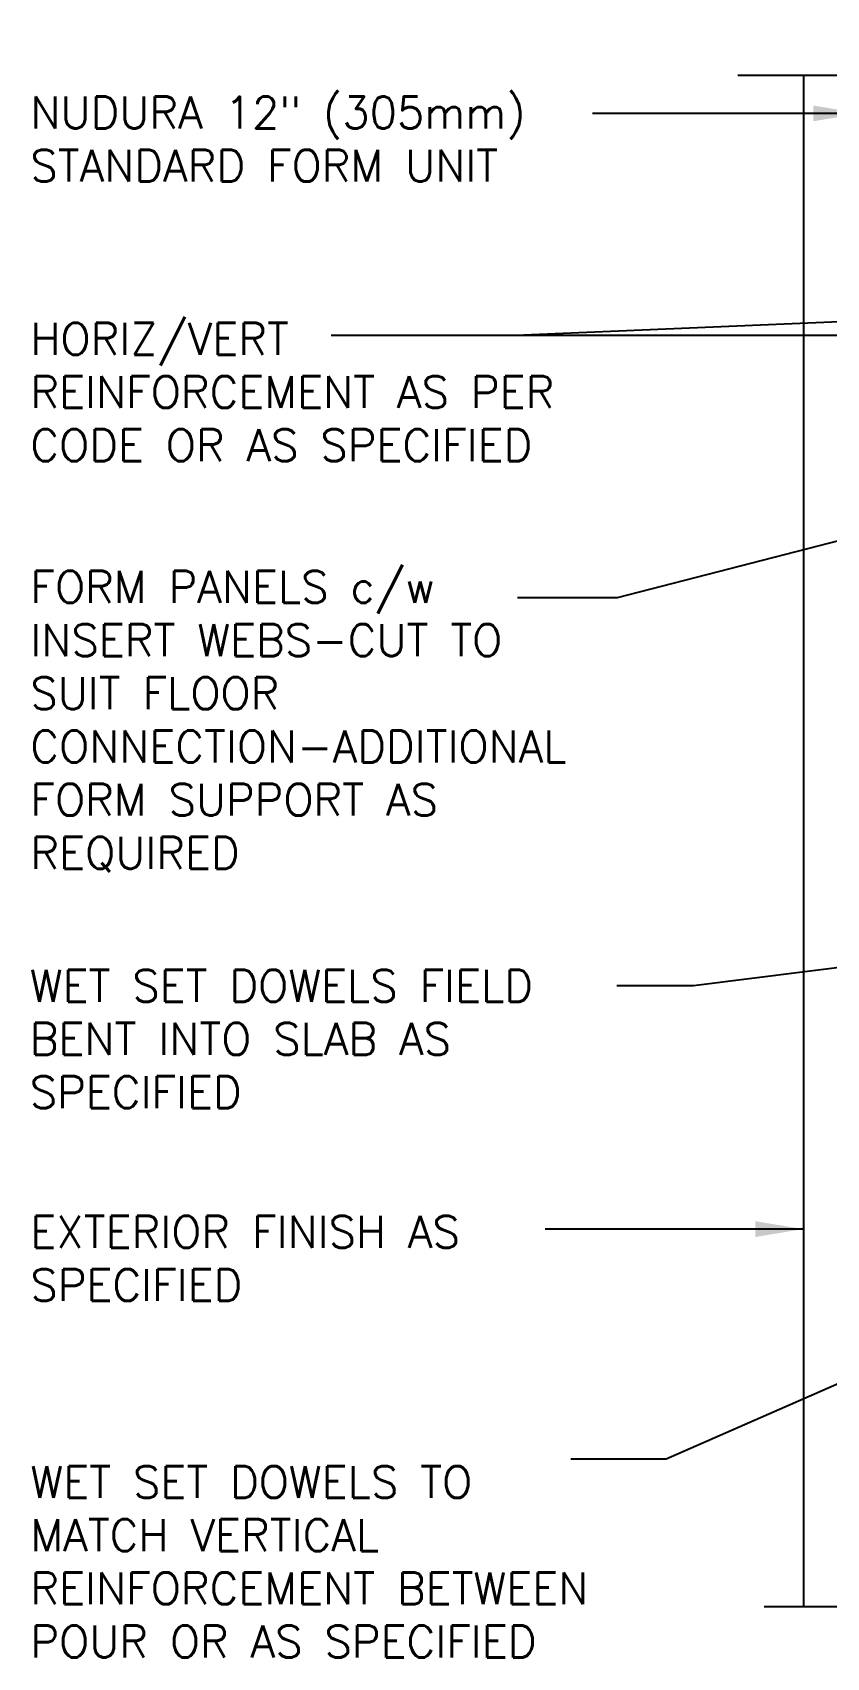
# Model space of a CAD drawing. Header units: inches. Extents: x 434 to 489.4, y 108.8 to 172.4.
# Drawn here: x 434 to 452.66, y 133.22 to 171.42 of the extents above; entities that cross this region are included whole.
import ezdxf

# ---------------------------------------------------------------- set-up
doc = ezdxf.new("R2010")
doc.units = ezdxf.units.IN
doc.header["$LTSCALE"] = 0.5
doc.header["$MEASUREMENT"] = 0
doc.layers.add('LINE9', color=9, linetype='Continuous')
doc.layers.add('TEXT', color=4, linetype='Continuous')
doc.styles.add('DIM', font='romans.shx', dxfattribs={"width": 0.7})
doc.styles.add('ROMANS', font='romans.shx', dxfattribs={"height": 0.75})
doc.dimstyles.new('ext_12', dxfattribs={"dimscale": 12, "dimtxt": 0.09375, "dimasz": 0.09375, "dimexe": 0.09375, "dimexo": 0.0625, "dimgap": 0.0625, "dimtad": 1, "dimdec": 1, "dimzin": 3, "dimdsep": 46, "dimlunit": 4, "dimtxsty": 'DIM', "dimcen": 0.09, "dimdle": 0.09375, "dimclrt": 4, "dimadec": 0, "dimazin": 0, "dimtfac": 1, "dimtdec": 1, "dimtmove": 2, "dimatfit": 3, "dimfxl": 1, "dimfrac": 2, "dimtolj": 1, "dimtzin": 0, "dimarcsym": 0})

msp = doc.modelspace()

# ---------------------------------------------------------------- linework, layer by layer
at = {"layer": 'LINE9'}
msp.add_line((452.114, 170.418), (452.114, 134.418), dxfattribs=at)
for points in [[(450.576, 170.418), (460.364, 170.418), (461.364, 169.418), (461.364, 171.418), (462.364, 170.418), (472.153, 170.418)], [(451.19, 134.418), (460.692, 134.418), (461.692, 133.418), (461.692, 135.418), (462.692, 134.418), (472.194, 134.418)]]:
    msp.add_lwpolyline(points, dxfattribs=at)

# ---------------------------------------------------------------- texts
at = {"layer": 'TEXT', "char_height": 0.75, "style": 'ROMANS'}
for s, insert, width, attachment_point in [('NUDURA 12" (305mm) STANDARD FORM UNIT', (433.949, 168.912), 14.63878, 4), ('HORIZ/VERT REINFORCEMENT AS PER CODE OR AS SPECIFIED', (433.949, 162.966), 14.5082, 4), ('FORM PANELS c/w INSERT WEBS-CUT TO SUIT FLOOR CONNECTION-ADDITIONAL FORM SUPPORT AS REQUIRED', (433.949, 155.224), 14.34197, 4), ('WET SET DOWELS FIELD BENT INTO SLAB AS SPECIFIED', (433.934, 149.384), 13.80847, 1), ('EXTERIOR FINISH AS SPECIFIED', (433.949, 142.6), 11.80755, 4), ('WET SET DOWELS TO MATCH VERTICAL REINFORCEMENT BETWEEN POUR OR AS SPECIFIED', (433.949, 135.468), 14.34197, 4)]:
    msp.add_mtext(s, dxfattribs=dict(at, insert=insert, width=width, attachment_point=attachment_point))

# ---------------------------------------------------------------- leaders
at = {"layer": 'TEXT'}
for points, override in [([(453.473, 169.516), (448.76, 169.516), (447.157, 169.516)], {"dimgap": 0.0625, "dimtad": 0}), ([(464.677, 165.105), (445.354, 164.298), (441.014, 164.298)], {"dimtad": 0}), ([(461.489, 164.292), (443.354, 164.298), (441.014, 164.298)], {"dimtad": 0}), ([(454.331, 159.825), (447.737, 158.131), (445.397, 158.131)], {"dimtad": 0}), ([(462.163, 150.59), (449.534, 149.006), (447.733, 149.006)], {"dimgap": 0.0625, "dimtad": 0}), ([(452.114, 143.289), (446.044, 143.289)], {"dimgap": 0.0625, "dimtad": 0}), ([(458.598, 142.135), (448.893, 137.879), (446.648, 137.879)], {"dimgap": 0.0625, "dimtad": 0})]:
    msp.add_leader(points, dimstyle='ext_12', override=override, dxfattribs=at)

doc.saveas('drawing.dxf')
